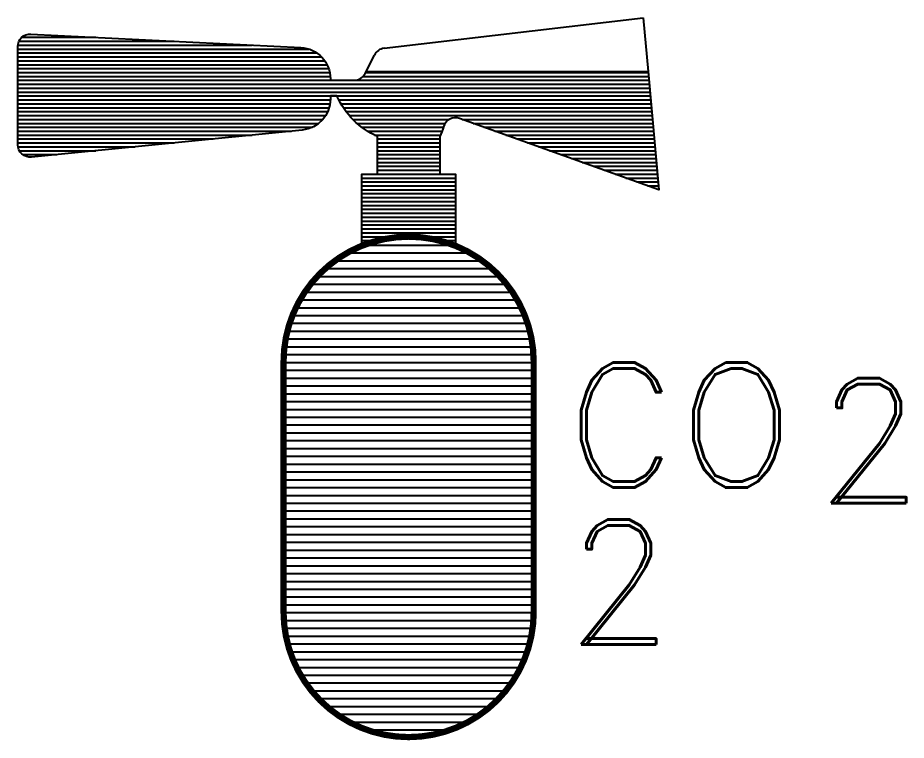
# Model space of a CAD drawing. Header units: millimetres. Extents: x -3 to 2253, y -3 to 1300.
# Drawn here: x 1198.75 to 1212.96, y -0.04 to 11.51 of the extents above; entities that cross this region are included whole.
import ezdxf

# ---------------------------------------------------------------- set-up
doc = ezdxf.new("R2010")
doc.units = ezdxf.units.MM
for name, color, linetype in [('ROOD', 1, 'Continuous'), ('TXT', 7, 'Continuous'), ('VEILIG', 7, 'Continuous')]:
    doc.layers.add(name, color=color, linetype=linetype)
doc.styles.add('ROMAND', font='romand')

# ---------------------------------------------------------------- blocks, each defined once
blk = doc.blocks.new('*X46')
at = {"color": 0}
for p, q in [((6.815, 49.188), (8, 49.188)), ((6.751, 49.062), (10.5, 49.062)), ((6.769, 49.125), (9.25, 49.125)), ((6.75, 49), (11.404, 49)), ((6.75, 48.938), (11.532, 48.938)), ((6.75, 48.875), (11.606, 48.875)), ((6.75, 48.812), (11.659, 48.812)), ((6.75, 48.75), (11.696, 48.75)), ((6.75, 48.688), (11.723, 48.688)), ((6.75, 48.625), (11.74, 48.625)), ((12.312, 48.625), (16.83, 48.625)), ((6.75, 48.562), (11.749, 48.562)), ((6.75, 48.5), (11.75, 48.5)), ((12.126, 48.5), (16.841, 48.5)), ((12.272, 48.562), (16.835, 48.562)), ((6.75, 48.438), (16.847, 48.438)), ((6.75, 48.375), (16.852, 48.375)), ((6.75, 48.312), (16.858, 48.312)), ((6.75, 48.25), (16.864, 48.25)), ((6.75, 48.188), (11.75, 48.188)), ((11.884, 48.188), (16.869, 48.188)), ((6.75, 48.125), (11.744, 48.125)), ((6.75, 48.062), (11.73, 48.062)), ((11.917, 48.125), (16.875, 48.125)), ((11.956, 48.062), (16.881, 48.062)), ((6.75, 48), (11.707, 48)), ((6.75, 47.938), (11.674, 47.938)), ((12, 48), (16.886, 48)), ((12.05, 47.938), (16.892, 47.938)), ((6.75, 47.875), (11.628, 47.875)), ((6.75, 47.812), (11.563, 47.812)), ((6.75, 47.75), (11.463, 47.75)), ((12.107, 47.875), (13.651, 47.875)), ((12.173, 47.812), (13.583, 47.812)), ((12.25, 47.75), (13.555, 47.75)), ((13.855, 47.875), (16.898, 47.875)), ((14.03, 47.812), (16.903, 47.812)), ((14.205, 47.75), (16.909, 47.75)), ((6.75, 47.688), (11.125, 47.688)), ((6.75, 47.625), (10.5, 47.625)), ((12.342, 47.688), (13.535, 47.688)), ((12.455, 47.625), (13.509, 47.625)), ((14.379, 47.688), (16.915, 47.688)), ((14.554, 47.625), (16.92, 47.625)), ((6.75, 47.562), (9.875, 47.562)), ((6.75, 47.5), (9.25, 47.5)), ((12.5, 47.562), (13.5, 47.562)), ((12.5, 47.5), (13.5, 47.5)), ((14.729, 47.562), (16.926, 47.562)), ((14.903, 47.5), (16.932, 47.5)), ((6.753, 47.438), (8.625, 47.438)), ((6.775, 47.375), (8, 47.375)), ((6.828, 47.312), (7.375, 47.312)), ((12.5, 47.438), (13.5, 47.438)), ((12.5, 47.375), (13.5, 47.375)), ((12.5, 47.312), (13.5, 47.312)), ((15.078, 47.438), (16.938, 47.438)), ((15.253, 47.375), (16.943, 47.375)), ((15.428, 47.312), (16.949, 47.312)), ((12.5, 47.25), (13.5, 47.25)), ((12.5, 47.188), (13.5, 47.188)), ((15.602, 47.25), (16.955, 47.25)), ((15.777, 47.188), (16.96, 47.188)), ((12.5, 47.125), (13.5, 47.125)), ((12.5, 47.062), (13.5, 47.062)), ((15.952, 47.125), (16.966, 47.125)), ((16.126, 47.062), (16.972, 47.062)), ((12.25, 46.938), (13.75, 46.938)), ((12.5, 47), (13.5, 47)), ((16.301, 47), (16.977, 47)), ((16.476, 46.938), (16.983, 46.938)), ((12.25, 46.875), (13.75, 46.875)), ((12.25, 46.812), (13.75, 46.812)), ((12.25, 46.75), (13.75, 46.75)), ((16.651, 46.875), (16.989, 46.875)), ((16.825, 46.812), (16.994, 46.812)), ((12.25, 46.688), (13.75, 46.688)), ((12.25, 46.625), (13.75, 46.625)), ((12.25, 46.562), (13.75, 46.562)), ((12.25, 46.5), (13.75, 46.5)), ((12.25, 46.438), (13.75, 46.438)), ((12.25, 46.375), (13.75, 46.375)), ((12.25, 46.312), (13.75, 46.312)), ((12.25, 46.25), (13.75, 46.25)), ((12.25, 46.188), (13.75, 46.188)), ((12.25, 46.125), (13.75, 46.125)), ((12.25, 46.062), (13.75, 46.062)), ((12.25, 46), (13.75, 46)), ((12.25, 45.938), (12.504, 45.938)), ((13.496, 45.938), (13.75, 45.938)), ((12.25, 45.875), (12.304, 45.875)), ((13.696, 45.875), (13.75, 45.875))]:
    blk.add_line(p, q, dxfattribs=at)
blk = doc.blocks.new('*X47')
at = {"color": 0}
for p, q in [((12.8, 46), (13.2, 46)), ((12.014, 45.75), (13.986, 45.75)), ((12.278, 45.875), (13.722, 45.875)), ((11.82, 45.625), (14.18, 45.625)), ((11.666, 45.5), (14.334, 45.5)), ((11.538, 45.375), (14.462, 45.375)), ((11.431, 45.25), (14.569, 45.25)), ((11.34, 45.125), (14.66, 45.125)), ((11.262, 45), (14.738, 45)), ((11.197, 44.875), (14.803, 44.875)), ((11.097, 44.625), (14.903, 44.625)), ((11.142, 44.75), (14.858, 44.75)), ((11.061, 44.5), (14.939, 44.5)), ((11.034, 44.375), (14.966, 44.375)), ((11.014, 44.25), (14.986, 44.25)), ((11.003, 44.125), (14.997, 44.125)), ((11, 44), (15, 44)), ((11, 43.875), (15, 43.875)), ((11, 43.75), (15, 43.75)), ((11, 43.625), (15, 43.625)), ((11, 43.5), (15, 43.5)), ((11, 43.375), (15, 43.375)), ((11, 43.25), (15, 43.25)), ((11, 43.125), (15, 43.125)), ((11, 43), (15, 43)), ((11, 42.875), (15, 42.875)), ((11, 42.75), (15, 42.75)), ((11, 42.625), (15, 42.625)), ((11, 42.5), (15, 42.5)), ((11, 42.375), (15, 42.375)), ((11, 42.25), (15, 42.25)), ((11, 42.125), (15, 42.125)), ((11, 42), (15, 42)), ((11, 41.875), (15, 41.875)), ((11, 41.75), (15, 41.75)), ((11, 41.625), (15, 41.625)), ((11, 41.5), (15, 41.5)), ((11, 41.375), (15, 41.375)), ((11, 41.25), (15, 41.25)), ((11, 41.125), (15, 41.125)), ((11, 41), (15, 41)), ((11, 40.875), (15, 40.875)), ((11, 40.75), (15, 40.75)), ((11, 40.625), (15, 40.625)), ((11, 40.5), (15, 40.5)), ((11, 40.375), (15, 40.375)), ((11, 40.25), (15, 40.25)), ((11, 40.125), (15, 40.125)), ((11, 40), (15, 40)), ((11.005, 39.875), (14.995, 39.875)), ((11.017, 39.75), (14.983, 39.75)), ((11.037, 39.625), (14.963, 39.625)), ((11.066, 39.5), (14.934, 39.5)), ((11.103, 39.375), (14.897, 39.375)), ((11.15, 39.25), (14.85, 39.25)), ((11.206, 39.125), (14.794, 39.125)), ((11.274, 39), (14.726, 39)), ((11.353, 38.875), (14.647, 38.875)), ((11.447, 38.75), (14.553, 38.75)), ((11.557, 38.625), (14.443, 38.625)), ((11.689, 38.5), (14.311, 38.5)), ((11.848, 38.375), (14.152, 38.375)), ((12.05, 38.25), (13.95, 38.25)), ((12.332, 38.125), (13.668, 38.125))]:
    blk.add_line(p, q, dxfattribs=at)
blk = doc.blocks.new('0200')
at = {"layer": 'VEILIG'}
for p, q in [((-0.393, 6.023), (3.75, 6.51)), ((3.75, 6.51), (3.828, 5.652)), ((-0.679, 5.652), (-0.548, 5.913))]:
    blk.add_line(p, q, dxfattribs=at)
blk.add_lwpolyline([(-1.25, 5.51), (-0.874, 5.51, 0.284079), (-0.695, 5.621), (-0.679, 5.652), (3.828, 5.652), (4, 3.76), (0.816, 4.899, 0.432599), (0.557, 4.766, -0.038855), (0.5, 4.614), (0.5, 4.01), (0.75, 4.01), (0.75, 2.864, 0.194601), (-0.75, 2.864), (-0.75, 4.01), (-0.5, 4.01), (-0.5, 4.614, -0.189149), (-1.146, 5.26), (-1.25, 5.26), (-1.25, 5.212, -0.385314), (-1.7, 4.715), (-6.03, 4.282, -0.443716), (-6.25, 4.481), (-6.25, 6.05, -0.428923), (-6.04, 6.25), (-1.725, 6.034, -0.399656), (-1.25, 5.534)], format="xyb", close=True, dxfattribs=at)
at = {"layer": 'VEILIG', "const_width": 0.1}
blk.add_lwpolyline([(2, -2.99), (2, 1.01, 1), (-2, 1.01), (-2, -2.99, 1)], format="xyb", close=True, dxfattribs=at)
at = {"layer": 'VEILIG'}
blk.add_arc((-0.369, 5.824), 0.2, 96.7098, 153.4349, dxfattribs=at)
at = {"layer": 'ROOD'}
blk.add_blockref('*X47', (-13, -43), dxfattribs=at)
at = {"layer": 'VEILIG'}
blk.add_blockref('*X46', (-13, -42.99), dxfattribs=at)
at = {"layer": 'TXT', "style": 'ROMAND'}
for s, p in [('CO', (2.5, -1)), ('2', (6.5, -1.25)), ('2', (2.5, -3.51))]:
    blk.add_text(s, height=2, dxfattribs=at).set_placement(p)

msp = doc.modelspace()

# ---------------------------------------------------------------- block references
msp.add_blockref('0200', (1205, 5))

doc.saveas('drawing.dxf')
